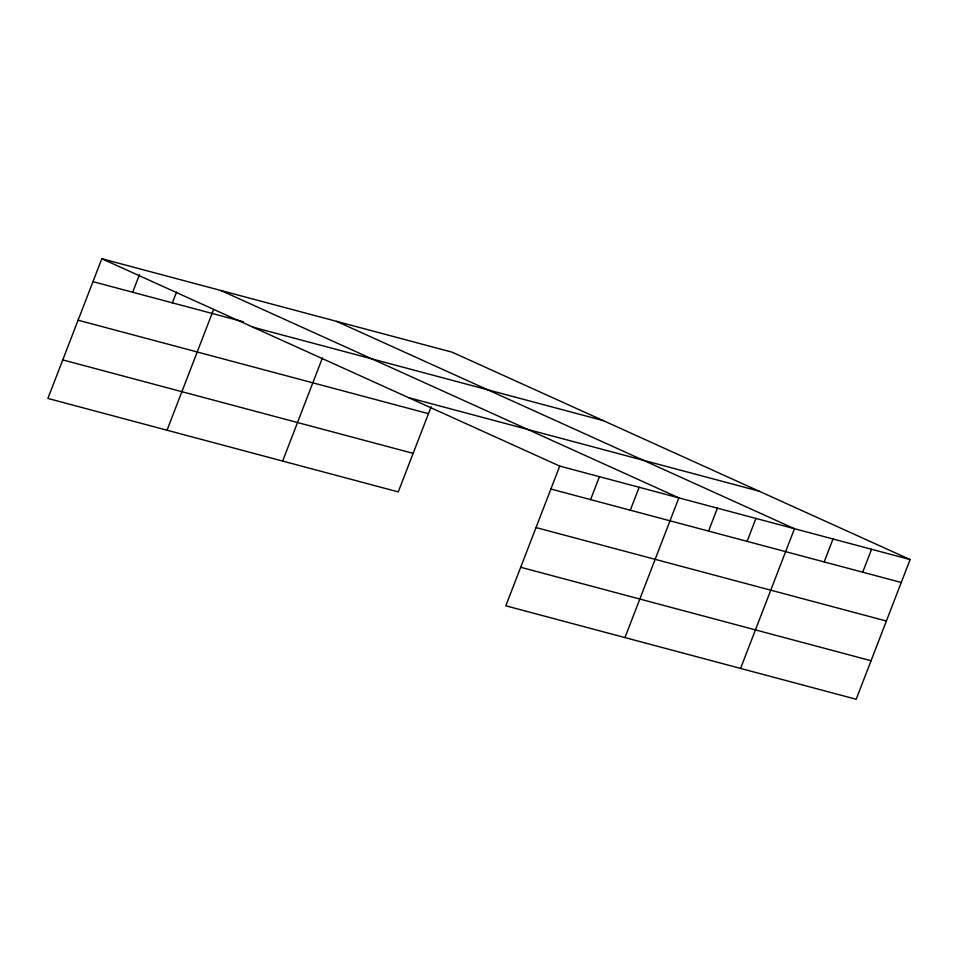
<?xml version="1.0" encoding="UTF-8"?>
<svg xmlns="http://www.w3.org/2000/svg" width="958" height="958" viewBox="0 0 958 958"><rect width="100%" height="100%" fill="white"/><g stroke="black" fill="none" stroke-linecap="round" stroke-linejoin="round"><path stroke-width="1.44" d="M910.1 559.556L559.735 466.091L505.824 605.803L856.189 699.268L910.1 559.556L452.176 352.197L101.811 258.732L47.9 398.444L398.265 491.909L431.112 406.779M132.671 292.25L139.437 274.718M172.38 302.848L176.547 292.058M167.027 430.226L213.646 309.386M282.646 461.061L322.391 358.041M590.595 499.609L599.445 476.689M630.304 510.207L639.154 487.275M624.951 637.585L678.863 497.873L220.939 290.514M708.549 531.079L717.398 508.147M747.096 541.366L755.946 518.434M740.57 668.433L794.481 528.72L336.557 321.349M824.167 561.927L833.017 538.995M862.715 572.201L871.564 549.281M92.962 281.652L243.488 321.816M252.924 327.157L603.289 420.622M408.623 397.666L758.987 491.131M78.089 320.2L428.454 413.664M550.886 489.023L901.25 582.488M62.773 359.909L413.137 453.362M536.013 527.559L886.378 621.024M520.697 567.268L871.062 660.733M101.811 258.732L559.735 466.091"/></g></svg>
